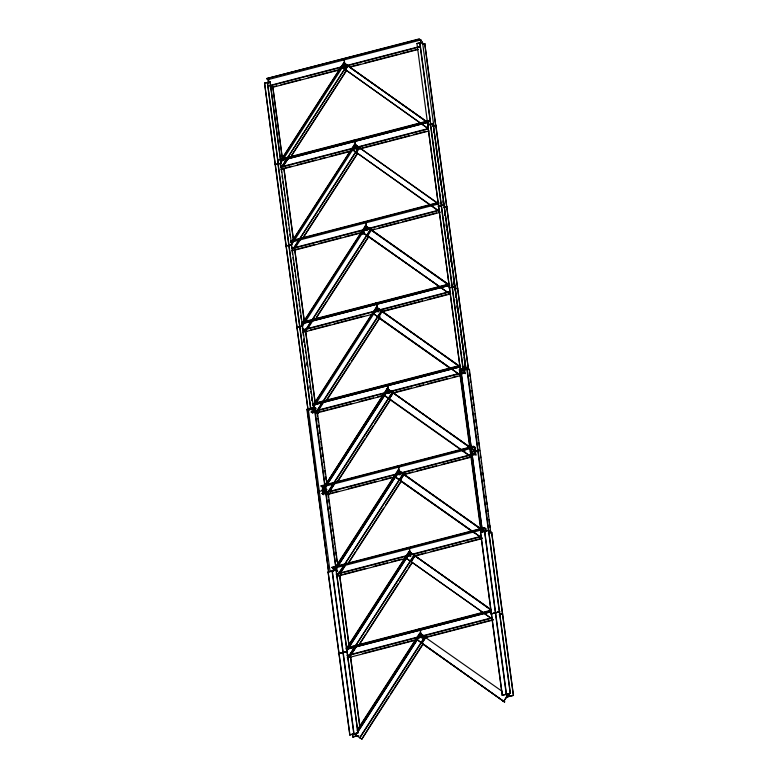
<?xml version="1.0" encoding="UTF-8"?>
<svg xmlns="http://www.w3.org/2000/svg" width="778" height="778" viewBox="0 0 778 778"><rect width="100%" height="100%" fill="white"/><g stroke="black" fill="none" stroke-linecap="round" stroke-linejoin="round"><path stroke-width="1.17" d="M280.343 161.046L343.73 62.804L348.145 65.653M280.566 161.182L343.954 62.94M280.236 163.866L344.858 63.553M280.313 165.344L281.986 166.414L347.396 65.138M287.948 158.78L282.725 166.881L288.025 158.829M344.8 70.662L347.416 66.616M344.878 70.71L347.484 66.665M291.536 155.376L346.424 70.302M291.108 156.534L346.648 70.448M291.215 242.512L354.603 144.27L360.7 148.219M291.458 242.658L354.846 144.416M291.118 245.342L355.74 145.019M358.843 146.974L293.491 248.25L295.358 249.505M293.724 248.406L359.076 147.12M295.115 247.89L300.998 238.768M356.538 152.683L359.737 147.567M303.848 236.337L314.302 220.135M314.964 219.114L318.231 214.057M319.534 212.024L334.559 188.733M335.221 187.722L346.978 169.487M347.63 168.476L357.433 153.285M303.439 237.504L357.676 153.441M302.078 323.969L365.466 225.727L371.641 229.704L367.722 235.773M302.341 324.134L365.728 225.892M302.01 326.818L366.623 226.495M362.772 234.081L364.075 232.058M363.034 234.246L364.337 232.223M305.579 330.485L370.921 229.209M308.253 327.937L312.746 320.799M316.345 317.405L326.799 301.203M328.102 299.18L339.869 280.946M340.521 279.934L359.475 250.565M360.778 248.532L367.965 237.397M315.294 319.593L368.879 236.551M312.941 405.426L376.328 307.193L382.533 311.181M313.233 405.61L376.62 307.368M312.26 409.316L377.524 307.981M316.49 411.98L381.833 310.704M317.181 412.457L323.629 402.275M378.614 317.259L382.445 311.122M327.237 398.881L337.691 382.679M338.342 381.667L350.1 363.433M351.413 361.41L363.17 343.176M363.832 342.164L370.367 332.041M371.018 331.029L380.16 316.85M318.085 413.06L319.68 411.222M326.867 400.077L379.8 318.046M328.053 493.923L322.141 490.111L387.201 388.65L475.057 451.279L471.818 455.723M323.045 490.724L388.387 389.438L387.493 388.835M323.133 490.782L388.475 389.496M327.353 493.447L392.705 392.161M330.582 489.809L334.501 483.731M389.399 398.657L393.318 392.579M330.018 490.879L334.589 483.79M389.477 398.715L393.405 392.637L388.387 389.438M337.448 481.358L341.367 475.28M342.019 474.269L348.554 464.145M349.215 463.124L360.973 444.899M361.624 443.888L364.892 438.821M366.205 436.798L373.391 425.654M374.695 423.631L381.23 413.497M381.881 412.486L389.729 400.339M328.948 494.526L330.553 492.678M337.74 481.543L390.673 399.503M332.721 571.392L398.073 470.116L404.268 474.103L400.349 480.182L404.181 474.045M333.013 571.577L398.355 470.301M335.221 570.157L399.26 470.904M335.308 570.216L399.347 470.962M341.416 574.145L340.112 576.177L337.934 574.718L403.286 473.442L405.173 474.706M403.578 473.627L337.934 574.718M341.454 571.276L345.374 565.198M340.881 572.345L345.461 565.256M348.972 561.813L355.507 551.68M356.81 549.657L371.845 526.366M372.497 525.345L383.603 508.131M385.567 505.097L401.254 480.785M347.951 564.021L401.536 480.969M346.21 648.803L408.946 551.583L415.141 555.57L411.222 561.648M346.492 648.988L409.228 551.767M346.745 650.612L410.132 552.37M346.832 650.671L410.22 552.429M350.693 657.449L348.807 656.185L414.159 554.909L416.045 556.173M414.441 555.093L348.807 656.185M355.585 647.675L349.701 656.788L356.324 646.722M411.134 561.59L415.053 555.511M359.844 643.27L365.718 634.158M367.031 632.135L370.299 627.068M370.95 626.057L383.369 606.811M384.021 605.799L398.394 583.519M399.707 581.497L402.975 576.43M403.626 575.419L406.894 570.352M408.197 568.329L411.465 563.262M359.475 644.466L412.408 562.436M357.073 730.27L419.809 633.039L426.013 637.036L422.094 643.114M357.365 730.454L420.101 633.224M420.995 633.837L355.653 735.113L360.661 738.312M355.74 735.171L421.083 633.895M359.961 737.836L425.313 636.55M422.007 643.056L425.926 636.978M373.975 719.669L361.848 739.1L423.281 643.902M374.636 718.658L381.162 708.534M381.823 707.523L389.01 696.378M390.313 694.355L393.58 689.289M394.232 688.277L413.838 657.896M414.499 656.885L422.989 643.717M341.085 66.577L428.007 128.467L341.085 66.577L341.989 67.18M428.717 123.323L343.73 62.804L427.919 122.399M342.602 66.295L343.915 64.584M438.607 204.128L354.603 144.27L438.792 203.865M354.7 146.011L352.249 149.522L354.778 146.06M301.621 323.765L449.703 285.273L365.466 225.727L366.166 226.612L362.373 232.038L361.274 231.718L450.443 294.347L448.361 293.364M362.451 232.087L366.244 226.67M384.099 394.981L382.971 394.689L471.945 457.61M384.731 394.076L387.337 390.537M460.401 375.22L372.331 312.912L461.305 375.832M463.425 368.84L464.096 369.754L461.033 374.325M394.961 476.447L393.843 476.155L482.059 538.094M481.971 529.944L484.957 532.055L398.073 470.116L485.161 531.763M395.594 475.543L398.832 471.098M470.058 456.346L471.186 456.628M476.175 451.571L474.065 450.618L475.951 451.882M490.986 610.098L408.946 551.583L491.19 609.806M415.802 638.767L504.562 701.999L415.802 638.767L416.707 639.37M419.585 633.36L502.063 691.272M418.681 636.725L420.577 634.021M502.676 700.735L504.776 701.678M506.896 694.696L508.783 695.96M503.794 701.017L507.577 695.61M503.881 701.075L507.664 695.668M289.008 245.294C300.045 242.23 274.965 248.999 291.526 244.496M441.447 205.664C452.485 202.601 427.404 209.37 443.966 204.867M299.88 326.75C310.918 323.697 285.837 330.465 302.399 325.963M452.319 287.121C463.348 284.067 438.267 290.836 454.829 286.333M343.186 652.47C359.553 648.006 322.646 657.887 346.91 651.351M495.625 612.84C511.992 608.377 475.086 618.257 499.34 611.722M266.757 78.529L419.196 38.9L421.53 40.466L419.245 39.27L266.757 78.529L269.091 80.095M266.805 78.899L267.924 79.648L420.451 40.077L420.927 43.646M281.043 163.292L275.13 164.469L307.894 408.965L264.52 83.178L270.044 81.748L281.043 163.292L279.263 163.759M433.346 123.576L427.715 124.937L460.323 369.336L416.959 43.549L422.483 42.109L419.945 42.897L430.808 124.363M264.52 83.178L267.321 82.575L310.753 408.217L312.455 409.364M270.17 81.836L267.506 82.526L278.378 163.993M422.901 44.054L424.817 43.685L468.405 369.608M422.61 44.258L424.817 43.685M267.758 86.027L420.198 46.398M267.807 86.397L420.246 46.768M346.191 66.684L348.369 66.12L346.278 66.743M271.182 87.311L276.628 85.901M280.984 84.763L285.332 83.635M286.421 83.353L300.58 79.667M308.205 77.693L314.73 75.991M315.819 75.709L329.979 72.023M331.068 71.741L338.693 69.767M349.575 66.927L353.932 65.799M355.021 65.517L360.467 64.097M364.824 62.969L369.171 61.841M370.26 61.55L384.42 57.873M385.509 57.591L398.569 54.197M400.748 53.624L413.818 50.23M414.907 49.948L417.086 49.384M270.141 87.963L338.741 70.127M349.623 67.297L418.224 49.461M277.62 159.967L430.059 120.337M277.678 160.375L430.117 120.746M282.064 160.278L427.968 122.341M282.161 160.336L428.065 122.409M427.569 124.84L433.482 123.663L431.702 124.13M275.286 164.566L280.916 163.205L270.044 81.748M276.414 164.498L278.184 164.041M428.843 124.869L430.623 124.412M432.889 125.754L435.943 125.316L468.55 369.706M433.472 125.715L435.68 125.141M433.132 125.91L435.787 125.219M432.626 126.182L435.943 125.316M280.8 166.91L427.793 128.701M280.858 167.319L427.851 129.109M351.607 149.551L355.964 148.413L355.011 141.314M351.705 149.609L356.061 148.481L354.846 147.664L356.45 149.113M280.955 169.05L291.847 166.22M297.293 164.8L303.828 163.098M304.918 162.816L310.354 161.406M311.443 161.124L315.8 159.986M320.157 158.858L325.603 157.438M329.96 156.31L334.316 155.172M335.406 154.89L349.555 151.214M360.447 148.384L363.715 147.528M364.804 147.246L378.954 143.57M380.043 143.288L387.668 141.304M389.846 140.74L394.203 139.602M395.282 139.32L402.907 137.346M403.996 137.054L409.442 135.644M413.799 134.516L418.156 133.378M419.245 133.096L425.77 131.394M281.014 169.458L351.792 151.058M359.407 149.075L429.096 130.957M290.671 240.859L438.753 202.368M290.719 241.268L438.802 202.776M290.758 242.308L438.928 203.875M443.8 207.425L446.805 206.783L443.499 207.638M291.672 248.377L438.666 210.157M291.731 248.785L438.724 210.566M362.577 231.076L366.827 229.88M367.916 229.598L370.192 229.092M291.828 250.506L299.452 248.532M300.541 248.25L314.691 244.564M319.048 243.436L328.851 240.888M329.94 240.606L340.822 237.776M345.179 236.638L352.804 234.655M353.893 234.373L359.339 232.962M372.399 229.559L374.578 228.995M378.935 227.866L383.291 226.729M384.381 226.447L398.531 222.771M402.887 221.633L412.69 219.085M413.779 218.803L427.929 215.127M429.018 214.845L436.643 212.861M291.886 250.915L363.744 232.233M371.369 230.249L439.969 212.423M301.543 322.325L449.626 283.834M301.592 322.734L449.674 284.233M301.718 323.833L449.801 285.332M454.673 288.891L457.678 288.249L454.362 289.105M302.545 329.843L449.538 291.624M302.593 330.251L449.587 292.032M373.44 312.542L376.708 311.686M377.7 311.346L376.853 304.305L375.579 303.08L376.756 304.237L377.7 311.346L379.975 310.84M302.7 331.973L305.968 331.127M310.325 329.989L317.939 328.015M319.029 327.723L324.475 326.313M325.564 326.031L329.921 324.893M334.277 323.765L339.723 322.345M340.803 322.063L348.427 320.089M349.517 319.797L363.676 316.121M382.183 311.307L393.075 308.477M394.164 308.195L401.779 306.211M402.868 305.929L408.314 304.519M409.403 304.237L417.027 302.253M418.117 301.971L422.473 300.833M427.91 299.423L432.267 298.285M433.356 298.003L446.426 294.609M302.749 332.381L371.349 314.545M382.241 311.715L450.832 293.88M312.406 403.792L460.488 365.29M312.464 404.2L460.547 365.699M460.576 366.739L312.493 405.231L460.673 366.798M307.738 408.858L313.417 407.526L280.654 163.04M460.177 369.229L465.847 367.897L433.239 123.508M307.291 409.218L328.637 572.248L306.892 409.325L308.409 409.967L314.195 408.469M352.405 733.489L352.872 736.98L356.752 735.978L353.815 734.004L349.769 734.899L328.024 571.976L336.203 570.002L357.938 732.925L314.224 407.419L316.179 408.353M481.067 532.619L459.331 369.696L460.848 370.338L466.625 368.84M466.664 367.79L469.397 369.249L490.743 532.278L488.409 530.713L466.664 367.79L467.782 368.539M308.506 410.035L314.283 408.528M466.722 368.898L460.946 370.406L482.525 532.171M312.844 413.322L311.229 411.873L463.669 372.244L464.787 372.993L463.999 367.07M311.288 412.282L463.727 372.643L465.283 373.693M313.437 412.34L316.704 411.484M392.929 391.674L384.215 393.94L393.026 391.742M464.787 372.993L460.43 374.121L464.884 373.061L464.096 367.138M313.534 412.398L315.712 411.834M321.188 411.455L327.723 409.753M329.901 409.189L342.962 405.795M344.051 405.513L351.675 403.529M359.3 401.545L366.924 399.571M368.013 399.279L373.45 397.869M377.807 396.741L382.163 395.603M395.234 392.209L411.562 387.959M417.008 386.549L423.543 384.847M427.9 383.719L435.515 381.735M436.604 381.453L442.05 380.034M443.139 379.752L447.496 378.623M452.942 377.204L457.299 376.075M316.889 412.992L384.4 395.448M393.104 393.182L460.615 375.628M323.317 494.147L322.277 486.979L321.1 485.822L473.539 446.193L475.095 447.233M321.158 486.231L473.588 446.601L474.706 447.35L475.659 454.459L474.541 453.7L322.102 493.33L323.716 494.789M322.277 486.979L474.804 447.418L475.757 454.517L472.392 455.305M462.861 451.561L465.04 450.997M319.32 491.832L317.764 490.782L319.379 491.502M325.097 488.876L327.052 489.819M470.204 451.152L471.818 451.872M477.536 449.246L479.87 450.812M325.155 489.994L319.281 491.433L317.764 490.782M471.721 451.804L478.655 450.005M322.16 493.738L474.59 454.109L476.155 455.159M327.674 493.019L323.22 494.088L322.102 493.33M395.088 475.407L402.8 473.481M327.703 494.049L332.06 492.921M333.149 492.639L338.595 491.219M348.388 488.672L362.548 484.995M363.637 484.713L376.698 481.31M382.144 479.9L391.947 477.352M405.007 473.958L407.186 473.384M408.275 473.102L412.632 471.974M416.989 470.836L422.435 469.426M423.524 469.144L431.148 467.16M432.228 466.878L436.584 465.75M442.03 464.33L446.387 463.202M447.476 462.91L460.547 459.516M462.716 458.952L469.251 457.25M327.762 494.458L393.084 477.478M403.976 474.648L471.487 457.094M333.558 570.877L333.14 568.446L331.973 567.288L484.412 527.659L485.968 528.7M332.021 567.687L484.461 528.058L485.579 528.816L485.9 531.18M333.14 568.446L485.676 528.875L485.997 531.248M506.274 697.098L509.191 696.339L506.254 694.375L502.199 695.269L480.464 532.346L488.642 530.372L510.378 693.295L506.497 694.307L484.752 531.384L488.642 530.372M328.024 571.976L332.08 571.071L353.815 734.004M336.203 570.002L332.323 571.013L354.058 733.936L356.995 735.91M480.464 532.346L484.509 531.442L506.254 694.375M337.924 571.285L335.97 570.342L337.088 571.091M488.409 530.713L491.132 532.181M488.662 533.105L491.745 532.453L513.48 695.386L506.614 697.166M488.312 533.348L491.745 532.453M336.242 573.95L481.057 536.295M336.291 574.359L481.105 536.703M406.048 556.931L410.405 555.803M337.487 575.798L341.843 574.67M344.022 574.096L357.083 570.702M358.172 570.42L365.796 568.436M373.421 566.462L381.035 564.478M382.124 564.196L387.57 562.776M391.927 561.648L396.284 560.51M397.373 560.228L401.73 559.1M414.791 555.696L425.683 552.866M431.129 551.456L440.922 548.908M442.011 548.626L449.635 546.642M451.814 546.078L456.171 544.94M457.26 544.658L461.617 543.53M465.964 542.392L480.123 538.716M336.446 576.488L403.957 558.935M414.849 556.105L482.35 538.561M346.103 647.899L490.918 610.253M346.161 648.307L490.976 610.662M347.28 649.056L491.006 611.693M346.288 649.406L491.103 611.761M499.534 614.562L502.607 613.92L499.175 614.815M347.105 655.416L491.92 617.761M347.163 655.815L491.978 618.17M417.912 638.048L420.091 637.483M425.537 636.064L421.18 637.201L420.227 630.092M418.01 638.116L420.188 637.542M425.634 636.132L421.277 637.26L420.324 630.161L419.06 628.935M347.27 657.546L349.439 656.982M362.509 653.578L376.669 649.902M377.748 649.62L390.819 646.226M392.997 645.652L406.067 642.258M407.147 641.976L414.771 639.993M427.842 636.599L430.02 636.034M431.109 635.752L436.546 634.333M437.635 634.051L445.259 632.067M446.348 631.785L450.705 630.657M452.884 630.092L474.658 624.423M476.836 623.859L489.907 620.465M490.996 620.183L493.174 619.619M347.319 657.955L414.83 640.401M425.712 637.571L493.223 620.017M349.769 734.899L357.773 732.818M502.199 695.269L510.378 693.295M354.058 733.936L357.938 732.925M506.497 694.307L509.434 696.281L513.48 695.386M352.872 736.98L358.755 735.609M491.336 613.803L495.382 612.908M499.573 614.591L502.607 613.92M338.897 653.432L342.942 652.538M438.442 206.306L441.252 205.713M443.995 207.376L446.805 206.783M286.003 245.936L288.813 245.342M449.305 287.772L452.125 287.179M457.678 288.249L454.867 288.832L455.179 291.166M296.875 327.402L299.686 326.809M354.894 148.073L355.964 148.413M387.716 385.762L388.669 392.871L387.502 392.462L388.572 392.802L387.619 385.703L386.452 384.546M398.375 473.928L399.445 474.269L398.492 467.16L397.315 466.003L398.589 467.228L399.542 474.337L398.375 473.928L399.931 474.969M282.044 166.414L347.173 64.992L348.067 65.605M372.545 230.307L370.668 229.043L305.316 330.319L307.193 331.584M291.39 246.937L294.385 248.853M383.428 311.784L381.551 310.519L316.199 411.795L318.367 413.244M302.263 328.404L306.299 330.981M394.3 393.25L392.413 391.976L327.071 493.262L329.24 494.711M312.173 409.257L317.093 412.398M322.141 490.111L387.201 388.65L474.288 450.297M426.908 637.639L425.021 636.375L359.679 737.651L361.848 739.1M416.959 43.549L419.75 42.946L463.192 368.587L464.884 369.735M343.555 63.047L344.459 63.65M345.578 67.628L343.973 66.218M354.418 144.533L355.313 145.136M438.257 210.828L440.124 212.083M366.769 228.761L365.981 222.839L364.707 221.613L366.263 222.664M275.13 164.469L264.646 83.265M367.323 230.58L365.709 229.131M375.579 303.08L377.136 304.12M465.847 367.897L433.093 123.401M465.302 370.104L462.988 368.636L430.38 124.247M378.196 312.046L376.581 310.587M459.331 369.696L460.887 370.736M459.195 374.879L461.082 376.144M386.977 388.971L387.882 389.574M387.502 392.462L389.058 393.503M314.224 407.419L315.343 408.168M397.315 466.003L398.871 467.053M312.25 409.413L310.548 408.275L277.941 163.876M311.229 411.873L312.348 412.622L311.881 409.072M306.892 409.325L308.448 410.366M397.85 470.437L480.123 528.632M321.1 485.822L322.656 486.863M410.249 554.617L409.461 548.694L408.187 547.469L409.743 548.519M408.722 551.894L409.617 552.497M410.803 556.435L409.189 554.986M492.921 619.56L404.939 557.301L493.009 619.619M331.973 567.288L333.529 568.329M422.454 638.417L420.062 636.443M349.303 67.044L380.267 88.964M381.23 89.645L422.843 119.102M423.816 119.793L426.714 121.845M438.442 210.566L351.355 148.919L437.285 210.148M371.213 229.734L448.624 284.524M365.271 226.009L449.451 285.604M369.161 236.804L372.059 238.856M373.994 240.227L380.773 245.021M381.735 245.712L388.514 250.506M389.477 251.187L406.894 263.518M407.866 264.209L414.635 269.003M415.608 269.684L422.376 274.478M424.311 275.85L438.831 286.129M361.469 231.436L449.538 293.744M460.518 366.778L376.328 307.193L460.294 367.099M382.834 312.202L421.54 339.597M422.512 340.278L432.189 347.134M434.124 348.505L438.957 351.928M441.865 353.98L456.375 364.26M462.161 368.393L464.184 369.813M378.828 317.92L449.47 367.926M392.958 392.657L469.406 446.776M383.194 394.378L471.274 456.686M394.067 475.844L482.136 538.152M401.536 481.533L474.113 532.911M414.693 555.589L491.142 609.699M505.642 694.248L508.559 696.281M422.308 643.776L504.562 701.999M364.707 221.613L365.884 222.771L366.671 228.693M408.187 547.469L409.364 548.626L410.152 554.549M491.579 532.346L513.315 695.269M469.465 372.847L469.931 376.338M470.243 378.662L470.709 382.154M471.176 385.645L471.487 387.969M471.799 390.303L472.256 393.794M472.567 396.119L473.034 399.61M473.345 401.934L473.812 405.426M474.123 407.76L474.434 410.084M474.901 413.575L475.368 417.066M475.679 419.391L476.146 422.882M476.613 426.373L476.914 428.707M477.225 431.031L477.692 434.523M478.003 436.847L478.47 440.338M478.781 442.672L479.248 446.164M480.493 455.47L480.804 457.795M481.271 461.296L481.582 463.62M482.039 467.111L482.35 469.435M482.817 472.927L483.128 475.261M483.595 478.752L483.906 481.076M484.373 484.568L484.684 486.892M485.929 496.208L486.24 498.533M486.697 502.024L487.009 504.348M487.475 507.84L487.942 511.331M488.253 513.665L488.565 515.989M489.031 519.48L489.498 522.972M489.809 525.296L490.121 527.63M424.681 43.597L435.554 125.054M467.063 367.683L488.798 530.606M488.477 530.256L510.212 693.188M422.483 42.109L433.482 123.663M509.123 693.957L509.434 696.281M433.754 130.568L434.056 132.892M434.523 136.383L434.834 138.708M435.301 142.199L435.612 144.533M436.079 148.024L436.39 150.349M436.857 153.84L437.324 157.331M437.635 159.655L437.946 161.989M438.568 166.638L438.87 168.972M439.181 171.296L439.492 173.62M439.959 177.112L440.426 180.603M440.737 182.937L441.048 185.261M441.515 188.753L441.826 191.077M442.293 194.568L442.604 196.902M443.071 200.393L443.528 203.885M444.617 212.024L445.084 215.516M445.395 217.85L445.706 220.174M446.173 223.665L446.64 227.157M446.951 229.481L447.262 231.815M447.729 235.306L448.186 238.797M448.498 241.122L448.809 243.446M449.431 248.104L449.742 250.428M450.054 252.762L450.365 255.087M450.832 258.578L451.298 262.069M451.61 264.394L451.921 266.728M452.388 270.219L452.699 272.543M453.156 276.034L453.467 278.359M453.934 281.85L454.401 285.341M455.49 293.491L455.957 296.982M456.268 299.316L456.735 302.807M457.046 305.132L457.513 308.623M457.814 310.947L458.125 313.281M458.592 316.772L459.059 320.264M459.37 322.588L459.837 326.079M460.304 329.571L460.615 331.895M460.926 334.229L461.393 337.72M461.704 340.044L462.171 343.536M462.472 345.86L462.939 349.351M463.25 351.685L463.562 354.009M464.028 357.501L464.495 360.992M464.806 363.316L465.584 369.142M439.92 178.327L440.231 180.661M443.022 201.609L443.334 203.933M444.578 213.24L444.89 215.574M446.125 224.881L446.436 227.205M447.681 236.522L447.992 238.846M449.237 248.153L449.548 250.487M450.783 259.794L451.094 262.118M453.895 283.066L454.206 285.4M455.441 294.706L455.752 297.031M456.997 306.347L457.308 308.671M464.913 365.699L465.38 369.19M420.363 40.018L420.84 43.587M460.848 370.338L482.428 532.103M459.73 369.589L481.465 532.512M480.629 532.453L502.374 695.376M345.189 67.025L344.236 59.896L342.972 58.72L344.148 59.838L345.101 66.966M355.896 147.295L355.108 141.372L353.844 140.147M339.772 575.574L349.089 645.4M350.635 657.04L359.806 725.699M339.607 575.467L348.923 645.293M350.47 656.933L359.786 726.759M317.424 412.369L326.741 482.195M328.297 493.836L337.613 563.661M317.025 412.476L317.492 415.967M317.803 418.292L318.27 421.783M318.737 425.274L319.048 427.599M319.359 429.933L319.826 433.424M320.137 435.748L320.604 439.239M320.906 441.573L321.372 445.065M321.684 447.389L321.995 449.713M322.462 453.204L322.928 456.696M323.24 459.03L323.706 462.521M324.173 466.012L324.484 468.337M324.796 470.661L325.262 474.152M325.564 476.486L326.031 479.977M327.898 493.942L328.365 497.434M328.676 499.758L329.143 503.249M329.609 506.741L329.921 509.065M330.232 511.399L330.689 514.89M331 517.214L331.467 520.706M331.778 523.03L332.245 526.521M332.556 528.855L332.867 531.18M333.334 534.671L333.801 538.162M334.112 540.486L334.579 543.978M335.036 547.469L335.347 549.803M335.658 552.127L336.125 555.618M336.436 557.943L336.903 561.434M283.97 168.437L293.598 240.597M294.843 249.903L304.47 322.053M305.705 331.37L315.333 403.519M283.824 168.34L293.452 240.49M294.687 249.806L304.315 321.956M305.56 331.263L315.187 403.422M272.845 86.805L282.472 158.955M272.708 86.718L282.336 158.868M315.44 408.236L316.062 412.885M325.749 486.143L326.157 488.535M326.313 489.693L326.624 492.027M336.466 566.442L337.03 569.992M314.623 407.312L336.368 570.235M281.315 170.197L281.626 172.522M282.093 176.013L282.404 178.337M282.861 181.828L283.173 184.162M283.639 187.654L283.951 189.978M284.417 193.469L284.729 195.793M285.195 199.285L285.507 201.619M286.751 210.926L287.063 213.25M287.52 216.741L287.831 219.075M288.298 222.566L288.609 224.891M289.076 228.382L289.387 230.706M289.854 234.197L290.165 236.531M292.178 251.654L292.489 253.988M292.956 257.479L293.267 259.803M293.734 263.295L294.045 265.619M294.512 269.11L294.823 271.444M295.29 274.935L295.601 277.26M296.068 280.751L296.379 283.085M297.614 292.392L297.925 294.716M298.392 298.207L298.703 300.541M299.17 304.033L299.481 306.357M299.948 309.848L300.259 312.173M300.726 315.664L301.193 319.155M303.05 333.12L303.362 335.454M303.828 338.945L304.295 342.437M304.606 344.761L304.918 347.085M305.384 350.577L305.696 352.911M306.162 356.402L306.464 358.726M306.931 362.217L307.398 365.709M308.487 373.858L308.954 377.349M309.265 379.674L309.576 381.998M310.043 385.489L310.51 388.981M310.821 391.315L311.122 393.639M311.589 397.13L312.056 400.621M303.79 340.161L304.091 342.485M306.892 363.433L307.203 365.757M308.448 375.074L308.749 377.398M309.994 386.705L310.305 389.039M311.55 398.346L311.861 400.67M267.924 79.648L268.488 83.275M352.57 733.605L353.037 737.097M308.409 409.967L330.086 571.801M328.19 572.083L349.935 735.015"/></g></svg>
